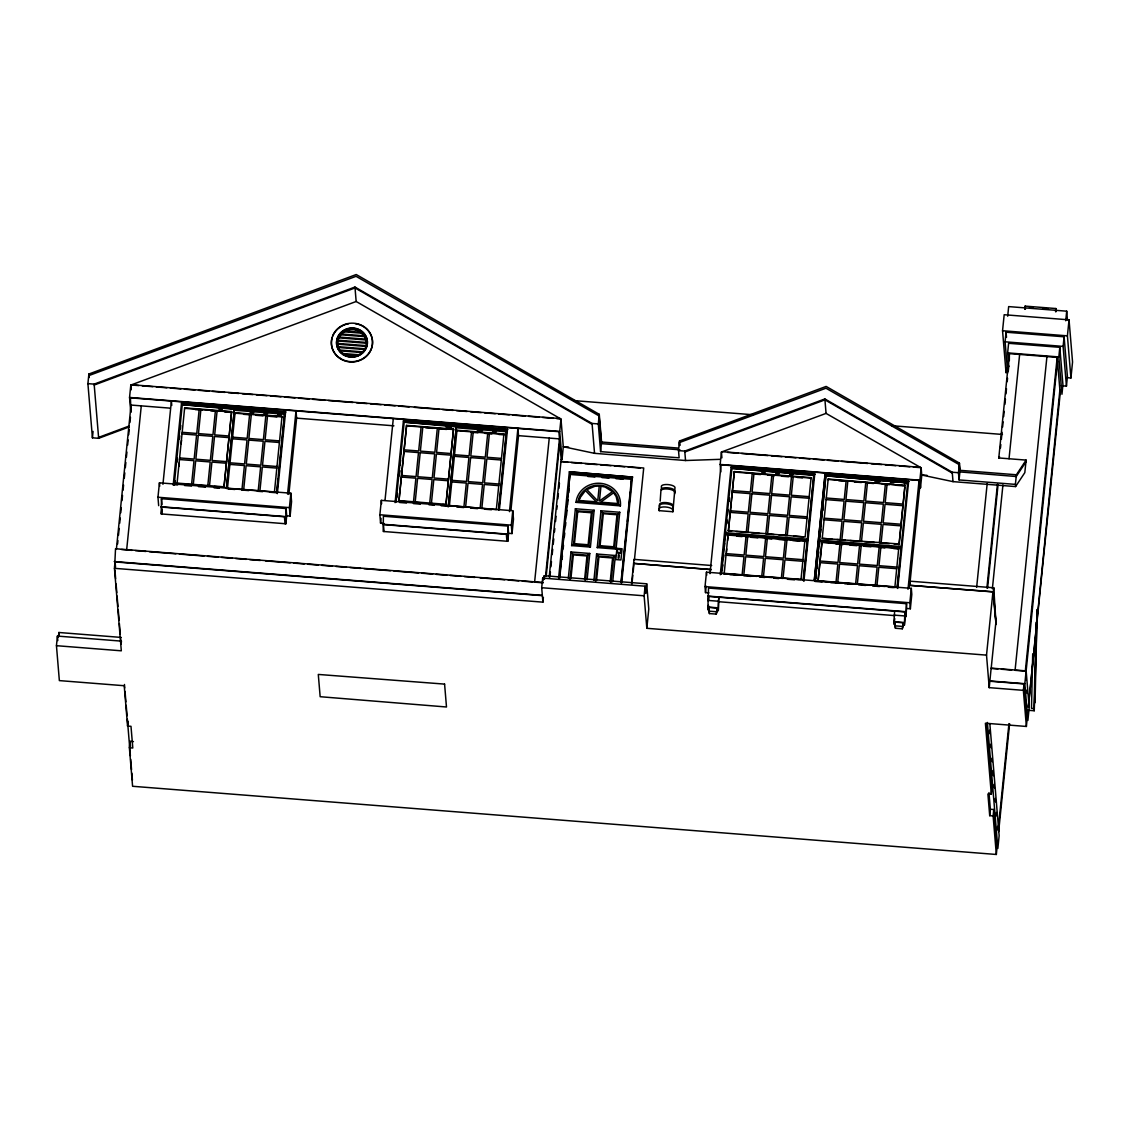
<?xml version="1.0" encoding="UTF-8"?>
<svg xmlns="http://www.w3.org/2000/svg" width="1129" height="1129" viewBox="0 0 1129 1129"><rect width="100%" height="100%" fill="white"/><g stroke="black" fill="none" stroke-linecap="round" stroke-linejoin="round"><path stroke-width="1.5" d="M1032.71 653.832L1031.497 708.349L1034.065 708.546L1034.249 710.748L1027.221 710.197M1034.065 708.546L1035.745 632.932M1035.857 627.653L1035.97 622.375M1036.845 621.853L1035.053 702.746M1037.001 614.839L1037.114 609.561M1037.255 609.745L1034.249 710.748M708.927 609.815L708.081 609.745L707.855 607.035L708.179 600.43L718.425 601.235L718.312 610.563L717.465 610.493L716.238 614.105L709.407 613.569L708.73 607.402L717.268 608.079L717.465 610.493M894.987 624.506L894.789 622.093L903.327 622.771L903.525 625.184L902.297 628.797L895.466 628.26L893.914 621.726L894.648 611.114M903.525 625.184L904.371 625.254L904.894 611.932L708.589 596.422L708.109 600.882L708.532 588.054L906.531 603.69L906.121 616.519L905.275 616.448L904.894 611.932M133.448 741.612L130.033 741.344L129.383 747.737L132.799 748.005L130.992 726.328L127.577 726.06L124.218 685.726L59.357 680.604L56.45 645.689L57.424 636.079L121.438 641.131L121.113 644.334L120.535 637.433M58.412 637.306L58.906 632.494L121.184 637.419M129.313 426.903L98.66 438.306L92.423 437.812L87.907 383.634L88.881 374.024L356.228 274.53L599.273 414.329L601.574 442.018L600.6 451.628L679.122 457.824L678.529 450.598L679.503 441.002L826.132 386.428L959.438 463.102L960.045 470.327L959.071 479.924L1015.394 484.383L1015.578 486.571L953.017 481.631L921.744 475.027L921.151 467.801L920.333 467.335L722.32 451.699L721.431 452.037L720.161 464.442L720.796 471.964M92.423 437.812L93.072 431.419M130.766 412L129.553 397.464L130.809 385.06L131.712 384.735L560.167 418.563L560.972 419.028L563.286 446.717L562.044 459.432L561.198 459.362L558.883 431.673L130.428 397.831L130.978 412.141M114.65 566.73L115.525 548.75L543.077 582.508M56.45 645.689L121.311 650.812L114.452 568.324L115.102 561.932L541.793 595.618M116.4 549.117L131.035 405.057L170.296 408.162M117.585 544.051L117.938 540.579M118.46 535.372L119.166 528.428M119.702 523.221L120.224 518.013M120.761 512.806L121.283 507.598M121.988 500.655L122.525 495.462M123.047 490.254L123.583 485.047M124.289 478.103L124.811 472.896M125.333 467.688L125.869 462.481M126.392 457.273L126.928 452.066M127.633 445.122L128.156 439.915M128.692 434.707L129.214 429.5M129.92 422.556L130.456 417.349M126.646 549.922L141.28 405.875M127.577 726.06L128.071 721.262M158.667 505.665L157.961 497.24L159.429 482.831L290.873 493.204L291.564 501.643L290.111 516.038L286.695 515.77L286.089 508.544L161.475 498.708L161.264 513.935L285.877 523.771L286.695 515.77M162.943 484.299L171.396 401.063L171.763 405.41M161.264 513.935L161.757 509.137M173.189 485.117L181.473 403.476L285.637 412L181.473 403.476M174.191 485.287L182.277 404.648L284.691 412.734L278.637 475.14M174.445 484.44L174.797 480.968M176.745 461.832L177.098 458.346M179.045 439.209L179.398 435.738M174.769 484.51L175.136 481.039M177.07 461.888L177.422 458.416M179.37 439.28L179.723 435.794M180.428 428.837L180.781 425.365M224.699 411.916L231.657 412.466L231.586 411.563L184.648 407.851L177.041 483.537L180.259 483.791M178.848 466.489L179.215 462.989M181.162 443.753L181.515 440.254M191.549 484.68L193.99 460.674L179.483 459.531M199.184 409.446L196.756 433.465L182.249 432.308M200.891 409.587L198.464 433.592L212.972 434.736L215.413 410.73M207.764 485.964L210.206 461.959L195.698 460.801L193.257 484.821L185.1 484.172M217.107 410.871L214.679 434.877L229.187 436.02M184.676 408.303L231.628 412.014L223.979 487.248L231.586 411.563M226.435 487.657L234.395 409.361L182.277 404.648M226.506 488.561L234.395 409.361M235.072 412.734L227.465 488.42L274.418 492.117L282.01 416.446L235.072 412.734L235.157 413.637M241.973 489.563L244.414 465.557L229.907 464.4M249.622 414.329L247.18 438.334L232.673 437.191M243.681 489.69L246.122 465.684L260.63 466.827L258.202 490.847M251.33 414.47L248.888 438.475L263.396 439.618L265.837 415.613M259.91 490.974L262.337 466.969L276.845 468.112M267.545 415.74L265.103 439.76L279.611 440.903M284.691 412.734L276.563 492.766L269.619 492.216M276.873 492.54L278.284 478.611M277.339 493.641L285.609 411.704M285.877 523.771L286.089 508.544M287.556 494.149L296.01 410.914L296.617 418.139L288.855 494.431M290.111 516.038L289.405 507.613L290.873 493.204M383.987 523.461L380.572 523.193L379.88 514.753L381.334 500.359L512.778 510.731L513.483 519.157L512.016 533.565L508.6 533.297L507.994 526.072L383.394 516.235L383.183 531.463L507.782 541.299L508.6 533.297M380.572 523.193L381.066 518.38M385.031 500.091L393.301 418.591M395.094 502.631L403.392 421.004L507.542 429.528L403.392 421.004M398.396 476.72L398.749 473.249M400.682 454.14L401.035 450.669M396.053 502.207L404.182 422.175L506.611 430.262L501.078 487.432M396.886 496.746L397.239 493.274M399.003 475.873L399.539 470.652M400.075 465.43L400.597 460.209M397.21 496.816L397.563 493.331M399.511 474.194L399.864 470.722M442.667 504.508L445.884 504.762L453.533 429.528L406.595 425.831L398.946 501.064L406.553 425.379L453.491 429.076L453.562 429.98M421.103 426.974L418.661 450.979L404.154 449.836M415.162 502.334L417.603 478.329L432.111 479.472L429.669 503.478L437.826 504.127M422.81 427.101L420.369 451.12L434.877 452.263L437.318 428.258M431.377 503.619L433.818 479.613L448.326 480.756M439.026 428.385L436.584 452.404L451.092 453.548M445.927 505.213L453.491 429.076M448.171 506.921L456.299 426.889L404.182 422.175M448.425 506.074L456.299 426.889M449.384 505.933L456.977 430.248L503.929 433.959L504 434.863L498.778 434.453M463.892 507.076L466.333 483.071L451.812 481.928M471.527 431.857L469.085 455.862L454.578 454.719M465.6 507.217L468.027 483.212L482.549 484.355L480.107 508.36M473.234 431.984L470.793 456.003L485.301 457.146L487.742 433.127M481.815 508.502L484.256 484.482L498.764 485.639M489.45 433.268L487.008 457.273L501.53 458.416M503.929 433.959L496.323 509.645L449.342 505.482L449.413 506.385M498.468 510.294L506.611 430.262M498.778 510.054L500.726 490.917M499.427 509.419L507.514 429.218M507.782 541.299L507.994 526.072M509.461 511.663L517.915 428.427L518.521 435.653L510.943 510.223M512.016 533.565L511.31 525.14L512.778 510.731M534.61 582.141L549.244 438.08M114.452 568.324L542.908 602.152L541.694 587.715L542.682 578.104L645.096 586.191L645.703 593.417L646.677 583.806L544.249 575.719L543.924 578.923M562.044 459.432L559.716 431.433L560.972 419.028M542.908 602.152L543.388 597.354M545.561 576.002L559.49 438.885L518.521 435.653M546.21 576.143L559.786 442.497M549.202 576.891L561.198 459.362M549.894 577.201L550.416 571.98M550.952 566.758L551.474 561.55M552.18 554.579L552.716 549.357M553.252 544.136L553.774 538.914M554.48 531.957L554.833 528.485M555.539 521.513L556.075 516.292M556.78 509.334L557.133 505.863M557.839 498.891L558.375 493.669M558.897 488.448L559.434 483.226M558.587 578.104L569.341 471.809L632.522 477.087L569.341 471.809M559.448 578.217L570.131 472.98L631.591 477.821L630.815 488.109M559.744 577.977L570.131 472.98M562.087 559.335L562.44 555.821M563.159 548.807L563.512 545.293M564.401 536.529L564.754 533.015M565.474 526.001L565.827 522.501M566.532 515.473L567.068 510.223M567.605 504.959L568.141 499.695M568.861 492.681L569.214 489.167M568.31 578.288L570.992 551.982L589.761 553.464L587.094 579.77M571.641 545.589L575.381 508.77L594.15 510.252L590.411 547.071L571.641 545.589L573.532 544.418L588.901 545.632L590.411 547.071M570.004 579.233L572.558 554.029L570.992 551.982M573.532 544.418L576.947 510.802L575.381 508.77M570.935 578.471L573.334 554.889L586.981 555.962L584.596 579.558M600.6 451.628L598.299 423.925L599.273 414.329M585.358 580.447L587.927 555.228L589.761 553.464M588.901 545.632L592.316 512.016L594.15 510.252M593.925 580.306L596.592 554L615.376 555.496L612.694 581.788M597.241 547.607L600.981 510.788L619.765 512.27L616.025 549.089L597.241 547.607L599.132 546.436L614.501 547.65L616.025 549.089M595.604 581.252L598.158 556.047L596.592 554M599.132 546.436L602.547 512.82L600.981 510.788M596.535 580.504L598.934 556.907L612.595 557.994L610.196 581.576M610.958 582.465L613.527 557.26L615.376 555.496M614.501 547.65L617.916 514.034L619.765 512.27M621.077 581.322L631.591 477.821M621.19 582.832L623.688 558.262M624.041 554.762L627.075 524.943M627.428 521.429L630.462 491.609M621.726 582.79L632.494 476.791M631.548 583.848L634.018 559.377L711.679 565.516M631.93 583.933L632.804 575.353M633.157 571.923L633.849 565.064M634.399 560.21L643.713 467.999L560.915 461.465L567.845 462.311M129.383 747.737L132.587 786.278L996.328 854.47L993.125 815.942L989.71 815.674L987.903 793.997L991.318 794.266L985.405 723.223L1026.374 726.455L1023.368 690.341L989.216 687.646L986.52 655.13L646.832 628.303L644.123 595.802L645.096 586.191M646.832 628.303L648.78 609.096L646.677 583.806M661.495 488.25L661.34 486.444A6.859 2.385 5.8 0 1 667.973 484.581A6.859 2.385 5.8 0 1 675.001 487.53L672.87 511.747L659.223 510.661L659.519 504.451A6.859 2.385 5.8 0 1 666.138 502.588A6.859 2.385 5.8 0 1 673.166 505.538L673.321 507.344M660.183 501.163L660.902 490.847A6.859 2.385 5.8 0 1 667.521 488.984A6.859 2.385 5.8 0 1 674.549 491.934L674.705 493.74M708.927 592.88L705.512 592.598L705.018 586.586L706.472 572.177L911.315 588.35L911.809 594.376L910.355 608.771L906.94 608.503M705.512 592.598L706.161 586.205M709.986 573.645L721.05 464.809L919.062 480.446L919.655 487.672L909.903 583.707L909.692 581.153L993.76 587.786L996.074 624.45L992.941 591.906L909.297 585.302L993.351 591.779L996.074 624.45M708.081 609.745L708.518 605.342M720.26 574.76L731.126 467.208L814.799 474.124L731.126 467.208M722.461 559.038L722.814 555.581M728.092 503.689L728.445 500.232M718.425 601.235L718.834 597.241L718.312 610.563M721.191 574.026L731.917 468.38L813.854 474.857L806.981 545.307M721.502 573.786L725.495 532.69L807.433 539.168M727.485 514.739L728.022 509.574M722.094 569.468L722.631 564.246M723.167 559.024L723.52 555.539M724.395 546.831L724.747 543.345M725.467 536.388L725.735 531.999M722.165 570.413L722.701 565.22M723.407 558.29L723.76 554.819M725.693 535.781L726.046 532.309M726.921 523.644L727.274 520.187M729.207 501.135L729.56 497.677M728.388 531.392L734.287 471.583L811.102 477.652L811.172 478.555M804.949 541.567L804.864 540.664L728.05 534.596L724.155 573.786L727.415 574.04M726.427 552.349L726.766 548.976M727.612 540.551L727.965 537.192M752.253 473.46L750.362 492.018L732.439 490.607M746.015 536.458L744.138 555.031L726.201 553.619M747.977 532.493L749.854 513.921L767.791 515.346L765.899 533.904L774.127 534.553M753.96 473.587L752.069 492.159L769.992 493.571L771.883 475.013M743.785 575.338L745.676 556.766L763.599 558.178L761.708 576.75L771.573 577.526M747.723 536.6L745.832 555.172L763.769 556.583L765.645 538.011M767.607 534.045L769.484 515.473L787.421 516.899L785.53 535.456M773.591 475.14L771.7 493.712L789.623 495.123L791.514 476.551M763.416 576.891L765.307 558.319L783.23 559.73L781.339 578.302M767.353 538.152L765.462 556.724L783.399 558.135L785.276 539.563M793.221 476.692L791.33 495.264L809.253 496.675M786.984 539.704L785.092 558.262L803.015 559.688M811.102 477.652L805.16 537.009L728.304 530.489M800.969 579.854L804.864 540.664M803.128 580.504L813.854 474.857M803.425 580.25L806.628 548.807M803.904 581.364L814.771 473.813M814.291 580.137L825.017 474.632L908.676 481.533L825.017 474.632M814.319 580.447L825.031 474.928M819.513 535.329L819.866 531.858M821.799 512.834L822.152 509.377M825.807 475.803L907.787 482.873L825.807 475.803L815.082 581.435L822.053 581.985M815.378 581.195L825.864 476.396M815.801 578.627L816.168 575.141M816.874 568.169L817.227 564.698M818.102 555.99L818.454 552.504M819.174 545.533L819.527 542.047M816.055 577.822L816.408 574.365M817.114 567.435L817.467 563.964M818.342 555.313L818.694 551.841M819.4 544.926L819.753 541.454M820.628 532.803L820.981 529.332M822.914 510.28L823.267 506.822M898.797 548.525L821.983 542.456L818.045 581.195L821.94 542.005L898.755 548.073L898.825 548.976L893.589 548.567M832.002 539.126L822.222 538.364L828.178 479.006L905.021 485.526L828.206 479.458M840.145 539.775L842.036 521.203L824.114 519.792M846.129 480.869L844.252 499.441L826.329 498.016M839.905 543.882L838.014 562.44L820.091 561.028M837.676 582.747L839.567 564.175L857.49 565.601L855.599 584.159M841.613 544.009L839.722 562.581L857.645 563.992L859.536 545.434M841.853 539.902L843.744 521.344L861.667 522.755L859.776 541.327L850.01 540.551M847.837 481.01L845.96 499.568L863.883 500.994L865.76 482.422M861.483 541.454L863.375 522.896L881.297 524.308L879.406 542.88L889.271 543.656M867.467 482.549L865.59 501.121L883.513 502.532L885.39 483.974M861.244 545.561L859.352 564.133L877.275 565.544L879.166 546.972M875.229 585.711L877.12 567.153L859.197 565.728L857.306 584.3L847.456 583.524M881.114 543.007L883.005 524.435L900.928 525.86M887.098 484.101L885.221 502.673L903.144 504.084M880.874 547.113L878.983 565.685L896.906 567.097M899.079 544.87L904.992 485.075M898.755 548.073L894.86 587.263L889.977 586.882M904.851 487.206L899.037 544.418L894.154 544.037M897.019 587.913L907.744 482.266M897.315 587.673L900.335 557.966M900.688 554.466L901.323 546.577L819.386 540.099M894.14 624.436L894.732 618.565M897.753 588.477L908.647 481.236M904.371 625.254L905.275 616.448M906.121 616.519L906.531 603.69M907.998 589.282L919.062 480.446M909 588.237L909.692 581.153M919.655 487.672L920.516 487.728L919.881 480.206L921.151 467.801M920.516 487.728L921.814 474.928L927.008 475.337M910.355 608.771L909.847 602.759L911.315 588.35M959.071 479.924L958.465 472.712L959.438 463.102M976.656 587.235L987.183 483.579M1006.546 368.068L1006.052 372.88L1002.552 330.726L1004.175 314.723L1069.036 319.846L1072.55 361.986L1070.927 378.003L1065.663 377.58M1007.675 372.909L1005.092 341.805L1006.066 332.208L1064.097 336.795L1067.413 376.522L1066.439 386.132L1061.316 385.723M1007.689 316.205L1008.663 306.594L1066.707 311.181L1067.427 319.817M1008.761 366.459L1007.632 352.883L1008.606 343.287L1059.806 347.323L1062.925 384.65L1061.952 394.261L1058.833 356.933L1059.806 347.323M1015.578 486.571L1024.822 472.628L1026.106 460.096L998.784 457.951L1009.382 353.631L1057.181 357.399L1060.187 393.527L1028.321 707.248L1059.891 389.914M1000.463 448.03L1000.816 444.53M1001.352 439.294L1002.058 432.308M1002.594 427.072L1003.131 421.837M1003.653 416.601L1004.189 411.365M1004.895 404.38L1005.431 399.144M1005.967 393.908L1006.489 388.658M1007.209 381.687L1007.562 378.187M1008.268 371.201L1008.804 365.965M1009.326 360.73L1009.382 353.631M986.887 588.04L997.429 484.383M987.55 588.195L998.078 484.539M992.377 588.773L1002.933 484.934M986.52 655.13L992.941 591.906M993.351 591.779L993.76 587.786M1009.03 458.755L1019.628 354.435M1024.822 309.318L1025.146 306.114L1055.883 308.542L1056.137 311.632M989.216 687.646L991.149 668.128L1026.148 670.894L1029.196 707.615L1027.898 720.429L1024.836 683.694L1057.478 361.012M998.008 668.975L991.177 668.439L995.651 624.408M1015.394 484.383L1016.382 474.773L1026.106 460.096M991.318 794.266L991.968 787.859L986.633 723.76M989.71 815.674L990.359 809.267L988.962 792.6M993.125 815.942L993.774 809.535L990.359 809.267M998.149 829.914L1008.959 723.59M996.328 854.47L996.978 848.077L993.774 809.535M998.629 831.777L1009.608 723.717M1046.936 356.595L1015.07 670.316L1025.315 671.134L1057.181 357.399M1055.544 311.745L1055.883 308.542M1023.368 690.341L1024.017 683.934L989.879 681.239M1066.439 386.132L1063.123 346.391L1064.097 336.795M1065.734 320.777L1066.707 311.181M1026.374 726.455L1027.023 720.062L1024.017 683.934M1070.927 378.003L1067.413 335.849L1069.036 319.846M365.683 347.958L366.248 345.657L337.557 343.385M576.03 502.363L578.161 501.22L578.979 497.889A20.576 19.249 -4.8 0 1 600.191 485.23A20.576 19.249 -4.8 0 1 618.523 501.008L618.65 504.423L620.414 505.863L576.03 502.363A22.298 20.872 -4.8 0 1 600.332 483.311A22.298 20.872 -4.8 0 1 620.414 505.863M617.577 550.133L617.055 551.799L618.113 553.224L619.976 553.309L621.218 551.996L620.865 549.569L619.242 548.722L617.521 549.4L616.984 551.079L618.057 552.49L619.92 552.589L621.162 551.277M716.238 614.105L717.268 608.079M902.297 628.797L903.327 622.771M998.784 457.951L999.574 456.751M1025.922 461.888L1016.227 476.523L959.876 471.922L959.283 464.696L825.962 388.207L679.333 442.596L679.573 445.489M363.905 351.119L362.423 352.615L339.914 350.837M358.076 355.677L343.343 354.337M87.907 383.634L94.144 384.128L354.958 287.048L592.062 423.446L598.299 423.925M94.215 385.031L355.028 287.951L592.132 424.349M131.712 384.735L356.157 301.499L560.167 418.563M98.576 437.403L129.228 426M678.529 450.598L684.753 451.092L824.862 398.946L952.227 472.218L958.465 472.712M684.837 451.995L824.946 399.849L952.311 473.122M920.333 467.335L826.061 413.397L722.32 451.699M568.579 447.042L563.286 446.717L594.546 453.336L685.543 460.519L720.288 459.32M1029.493 307.356L1032.908 307.624M1043.154 308.429L1048.276 308.838M1002.552 330.726L1067.413 335.849M1005.092 341.805L1063.123 346.391M1007.632 352.883L1058.833 356.933M345.7 331.122L360.701 332.307M344.514 331.841L361.732 333.196M341.621 334.029L364.131 335.807M340.887 334.777L364.709 336.654M339.279 337.077L365.824 339.166M338.841 337.839L366.092 339.998M337.994 340.196L366.459 342.44M337.811 340.986L366.488 343.258M337.599 344.204L366.05 346.448M337.952 346.645L365.203 348.805L364.766 349.567L338.22 347.478M363.157 351.867L339.349 349.99L343.569 354.534A14.578 13.647 -4.8 0 0 346.942 356.171M342.313 353.448L359.544 354.802M573.8 400.597L752.987 414.752M891.755 425.704L1002.439 434.453M88.725 375.632L356.044 276.323L599.104 415.924L601.418 443.626L679.94 449.822M131.726 385.031L138.754 385.582M142.268 385.864L152.81 386.697M156.31 386.965L166.852 387.797M170.366 388.08L180.894 388.912M184.408 389.195L194.95 390.027M198.464 390.295L208.992 391.128M212.506 391.41L224.798 392.384M228.312 392.652L238.84 393.485M242.354 393.767L252.896 394.6M256.41 394.868L266.938 395.7M270.452 395.983L280.994 396.815M284.508 397.098L295.036 397.93M298.55 398.198L309.078 399.031M312.592 399.313L324.884 400.287M328.398 400.555L352.982 402.503M356.496 402.771L367.038 403.603M370.538 403.886L381.08 404.718M384.594 405.001L395.122 405.833M398.636 406.101L409.178 406.934M414.442 407.357L439.026 409.291M442.54 409.573L453.068 410.406M456.582 410.674L467.124 411.506M470.638 411.789L481.166 412.621M484.68 412.904L495.222 413.736M498.722 414.004L509.264 414.837M512.778 415.119L525.07 416.093M528.584 416.361L539.112 417.194M542.626 417.476L553.168 418.309M556.668 418.577L560.182 418.859M129.553 397.464L559.716 431.433M218.871 409.037L222.342 409.305M234.465 410.264L284.818 414.244M445.983 426.96L451.191 427.383M456.37 427.792L506.723 431.758M250.186 412.41L253.658 412.678M264.073 413.496L267.545 413.778M277.96 414.597L281.431 414.865M477.299 430.332L482.506 430.742M492.921 431.574L496.393 431.842M195.148 409.587L202.105 410.123M210.798 410.815L217.756 411.365M425.746 427.792L432.703 428.343M439.661 428.893L446.618 429.429M235.114 413.186L282.052 416.897M296.617 418.139L393.908 425.816M457.019 430.699L503.957 434.411M601.574 442.018L678.36 448.086M960.045 470.327L1016.382 474.773M727.598 452.419L738.112 453.251M741.626 453.519L767.903 455.594M771.417 455.876L781.931 456.709M785.431 456.977L795.945 457.809M799.445 458.092L809.959 458.924M813.473 459.193L823.987 460.025M827.486 460.307L838 461.126M841.5 461.408L867.792 463.483M871.292 463.765L881.805 464.598M885.305 464.866L895.819 465.698M899.333 465.981L909.847 466.799M913.347 467.081L920.361 467.632M243.836 414.329L249.057 414.738M256.015 415.289L262.972 415.839M269.916 416.375L276.873 416.926M470.962 432.252L477.92 432.802M484.877 433.353L491.835 433.903M720.161 464.442L919.881 480.206M813.91 475.45L731.917 468.38M761.68 472.232L765.166 472.501M775.637 473.333L779.123 473.601M789.58 474.434L793.066 474.702M874.749 481.152L879.971 481.575M890.428 482.393L893.928 482.676M904.385 483.494L907.871 483.776M811.144 478.103L734.33 472.035L728.346 530.94L731.606 531.209M753.565 474.011L760.551 474.561M767.537 475.111L774.522 475.662M781.508 476.212L788.479 476.763M797.215 477.454L802.451 477.863M838.72 480.728L845.706 481.279M854.441 481.97L861.413 482.52M868.399 483.071L873.634 483.494M882.37 484.186L889.356 484.736M896.341 485.287L903.313 485.837M571.302 462.58L581.647 463.398M585.09 463.666L597.17 464.626M600.614 464.894L610.972 465.712M614.416 465.981L624.76 466.799M628.218 467.067L640.284 468.027M182.079 433.917L196.587 435.06L194.146 459.066L179.638 457.922M229.018 437.629L214.51 436.471L212.069 460.491L226.576 461.634M403.984 451.431L418.492 452.588L416.065 476.593L401.543 475.45M450.923 455.142L436.415 453.999L433.988 478.004L448.495 479.148M232.518 438.8L247.025 439.943L244.584 463.948L230.076 462.805M279.456 442.497L264.948 441.354L262.507 465.36L277.014 466.517M454.422 456.314L468.93 457.457L466.489 481.476L451.981 480.333M501.361 460.025L486.853 458.882L484.412 482.887L498.919 484.031M570.258 474.476L631.704 479.331M587.87 476.466L594.884 477.017M601.912 477.581L608.94 478.131M615.954 478.682L622.982 479.246M732.284 492.216L750.206 493.627L748.315 512.199L730.392 510.774M809.098 498.27L791.175 496.859L789.284 515.431L807.207 516.842M826.16 499.625L844.083 501.036L842.206 519.608L824.283 518.197M902.974 505.693L885.051 504.268L883.174 522.84L901.097 524.251M226.421 463.229L211.913 462.086L209.472 486.091L199.706 485.329M401.388 477.045L415.895 478.188L413.454 502.207L423.22 502.969M730.223 512.383L748.16 513.794L746.269 532.366L736.489 531.59M807.037 518.437L789.115 517.026L787.238 535.598L779.01 534.948M578.161 501.22L618.65 504.423M576.947 510.802L592.316 512.016M602.547 512.82L617.916 514.034M223.937 486.797L176.999 483.085L177.084 483.988M398.904 500.613L445.856 504.31M214.312 486.472L222.371 487.121M400.555 501.191L408.613 501.826M174.148 484.68L177.62 484.962M184.563 485.498L191.507 486.049M198.45 486.599L205.393 487.149M214.073 487.827L219.28 488.25M227.959 488.928L234.903 489.478M241.846 490.028L248.789 490.579M257.468 491.256L262.676 491.665M399.525 502.476L406.468 503.026M413.412 503.576L420.355 504.127M429.034 504.804L434.242 505.213M441.185 505.764L448.128 506.314M456.808 507.006L463.751 507.542M470.694 508.092L477.638 508.643M484.581 509.193L491.524 509.743M899.009 543.966L822.222 538.364M751.237 532.747L759.38 533.396M793.758 536.106L803.523 536.882M836.899 539.521L845.113 540.17M864.743 541.722L874.523 542.484M725.58 533.594L807.517 540.071M819.456 541.003L901.394 547.48M728.092 535.047L804.906 541.116M736.856 536.19L742.092 536.6M750.827 537.291L757.813 537.841M764.799 538.392L771.77 538.942M778.756 539.493L785.742 540.057M792.727 540.608L799.713 541.158M835.982 544.023L842.968 544.573M849.954 545.124L856.925 545.674M863.911 546.224L870.896 546.775M879.632 547.466L884.868 547.875M157.961 497.24L289.405 507.613M379.88 514.753L511.31 525.14M160.671 506.709L285.284 516.56M382.576 524.237L507.189 534.073M726.046 555.214L743.969 556.639L742.078 575.197L733.935 574.562M802.86 561.282L784.937 559.871L783.046 578.429L776.456 577.921M819.936 562.637L837.859 564.048L835.968 582.62L842.559 583.128M896.751 568.691L878.814 567.28L876.937 585.852L885.08 586.487M572.558 554.029L587.927 555.228M598.158 556.047L613.527 557.26M711.27 569.51L633.609 563.385L711.284 569.665M800.941 579.403L724.126 573.334L724.197 574.238M818.003 580.743L894.817 586.812L894.902 587.715M748.682 575.719L756.825 576.369M791.203 579.078L799.346 579.727M819.668 581.322L827.825 581.971M862.189 584.681L870.346 585.33M729.913 574.717L736.884 575.268M743.856 575.818L750.827 576.369M759.549 577.06L764.77 577.469M773.492 578.161L778.728 578.57M787.435 579.262L794.407 579.812M830.761 582.677L835.996 583.086M844.718 583.778L849.939 584.187M858.661 584.878L865.633 585.429M872.604 585.979L879.576 586.53M888.297 587.221L893.519 587.63M705.018 586.586L909.847 602.759M121.523 549.527L131.924 550.345M135.438 550.627L145.98 551.46M149.508 551.728L175.884 553.817M179.398 554.099L204.01 556.032M207.538 556.315L218.08 557.147M221.594 557.43L232.151 558.262M235.665 558.53L246.221 559.363M249.735 559.645L260.291 560.478M265.569 560.901L290.181 562.835M293.695 563.117L304.251 563.95M307.765 564.232L318.322 565.064M321.836 565.347L332.392 566.179M335.906 566.448L346.448 567.28M349.976 567.562L360.518 568.395M364.032 568.677L390.422 570.752M393.936 571.034L418.549 572.982M422.063 573.25L432.619 574.082M436.133 574.365L446.689 575.197M450.203 575.48L460.759 576.312M464.273 576.594L474.829 577.427M480.093 577.836L504.719 579.784M508.233 580.052L518.79 580.899M522.304 581.167L532.86 581.999M536.317 582.282L543.148 582.818M707.714 596.056L905.726 611.692M894.253 615.122L904.484 615.926M541.694 587.715L644.123 595.802M719.215 601.757L895.029 615.63M707.855 607.035L718.086 607.854M893.914 621.726L904.146 622.545M114.227 561.55L541.779 595.322M708.73 607.402L709.21 611.156L716.04 611.692M894.789 622.093L895.269 625.847L902.099 626.383M1001.409 669.243L1011.655 670.047M989.851 680.942L1024.836 683.694M619.299 549.456L620.922 550.289M338.771 349.129C335.384 342.369 339.137 333.817 345.968 330.966A14.578 13.647 -4.8 0 1 360.476 332.109L365.288 337.515L366.53 344.472M1025.146 306.114L1025.414 309.219M1006.066 332.208L1006.489 337.388M1025.753 676.44L1026.035 679.841M1026.882 690.045L1027.164 693.446M989.837 723.633L999.151 835.629L997.853 848.443L987.367 722.447M989.54 730.237L989.823 733.737M990.697 744.237L990.994 747.723M991.869 758.222L992.151 761.708M992.885 770.458L993.322 775.708M994.042 784.443L994.339 787.943M995.213 798.429L995.51 801.929M996.371 812.414L996.667 815.914M997.542 826.414L997.838 829.9M952.227 472.218L953.017 481.631M895.269 625.847L895.466 628.26M824.862 398.946L826.061 413.397M828.178 479.006L828.249 479.91M821.94 542.005L822.011 542.908M734.287 471.583L734.358 472.486M721.431 452.037L721.911 457.809M728.05 534.596L728.134 535.499M706.472 572.177L706.726 575.183M708.589 596.422L708.843 599.443M709.21 611.156L709.407 613.569M684.753 451.092L685.543 460.519M679.503 441.002L679.856 445.334M674.832 492.54L674.676 490.734A6.859 2.385 5.8 0 0 667.648 487.784A6.859 2.385 5.8 0 0 661.015 489.647M673.194 508.544L673.053 506.738A6.859 2.385 5.8 0 0 666.025 503.788A6.859 2.385 5.8 0 0 659.392 505.665L659.548 507.471M672.87 511.747L672.729 509.941A6.859 2.385 5.8 0 0 665.701 506.992A6.859 2.385 5.8 0 0 659.068 508.854L659.223 510.661M592.062 423.446L594.546 453.336M544.249 575.719L544.545 579.191M542.682 578.104L542.922 580.998M506.935 541.228L506.356 534.313L383.451 524.604L384.029 531.533M456.977 430.248L457.062 431.151M406.553 425.379L406.623 426.282M381.334 500.359L381.616 503.717M354.958 287.048L356.157 301.499M282.01 416.446L282.095 417.349M285.03 523.715L284.452 516.786L161.546 507.076L162.124 514.005M184.648 407.851L184.719 408.754M161.475 498.708L161.969 504.494M159.429 482.831L159.711 486.204M130.809 385.06L131.218 389.83M115.102 561.932L115.539 567.195M130.033 741.344L130.47 746.594M114.932 570.173L115.652 578.796M116.089 583.975L116.809 592.598M117.091 596.056L117.952 606.4M118.235 609.843L119.109 620.188M119.392 623.645L120.253 633.99M124.458 684.47L124.74 687.956M125.037 691.428L125.898 701.857M126.194 705.343L127.055 715.772M127.351 719.244L130.385 755.767M130.682 759.238L131.543 769.668M131.839 773.153L132.418 780.097M94.144 384.128L98.66 438.306M88.881 374.024L89.177 377.523M58.906 632.494L59.188 635.895M57.424 636.079L57.805 640.595M355.254 323.656A20.59 19.264 -4.8 0 1 372.161 346.278A20.59 19.264 -4.8 0 1 347.224 361.52A20.59 19.264 -4.8 0 1 332.138 337.783M332.688 336.188A20.59 19.264 -4.8 0 1 348.565 323.755M354.45 356.764A14.578 13.647 -4.8 0 1 350.639 356.933M198.295 435.201L195.853 459.207L210.361 460.35L212.802 436.344L198.295 435.201M248.733 440.07L246.291 464.09L260.799 465.233L263.24 441.227L248.733 440.07M420.2 452.715L417.758 476.734L432.28 477.877L434.707 453.858L420.2 452.715M470.638 457.598L468.196 481.603L482.704 482.746L485.145 458.741L470.638 457.598M577.723 511.677L574.463 543.684L588.124 544.757L591.37 512.749L577.723 511.677M599.245 486.063L597.735 500.923L586.868 489.619L594.969 486.26L599.245 486.063M600.953 486.204L599.443 501.05L612.412 491.637L605.13 487.065L600.953 486.204M603.323 513.695L600.078 545.702L613.724 546.789L616.984 514.768L603.323 513.695M616.956 548.355L615.813 559.561L620.936 559.97L622.079 548.765L616.956 548.355M618.438 554.932L618.113 558.121L618.96 558.192L619.299 554.988L618.438 554.932M751.914 493.754L750.023 512.326L767.946 513.737L769.837 495.179L751.914 493.754M771.544 495.306L769.653 513.878L787.576 515.29L789.467 496.718L771.544 495.306M845.79 501.177L843.913 519.735L861.836 521.161L863.713 502.588L845.79 501.177M865.421 502.715L863.544 521.288L881.467 522.699L883.344 504.141L865.421 502.715M579.784 498.157L579.219 500.5L596.31 501.841L585.457 490.565L579.784 498.157M613.611 492.78L600.67 502.193L617.761 503.534L616.166 496.562L613.611 492.78M444.586 684.103L318.293 674.436L320.156 696.706L446.491 706.994L444.586 684.103M343.526 353.927A14.578 13.647 -4.8 0 0 366.488 343.865A14.578 13.647 -4.8 0 0 345.911 330.36A14.578 13.647 -4.8 0 0 343.526 353.927M343.033 354.591A15.439 14.451 -4.8 0 0 367.334 343.936A15.439 14.451 -4.8 0 0 345.559 329.64A15.439 14.451 -4.8 0 0 343.033 354.591M343.004 354.294A15.439 14.451 -4.8 0 0 367.32 343.639A15.439 14.451 -4.8 0 0 345.53 329.343A15.439 14.451 -4.8 0 0 343.004 354.294M340.012 358.246A20.59 19.264 -4.8 0 0 372.429 344.035A20.59 19.264 -4.8 0 0 343.399 324.983A20.59 19.264 -4.8 0 0 340.012 358.246"/></g></svg>
